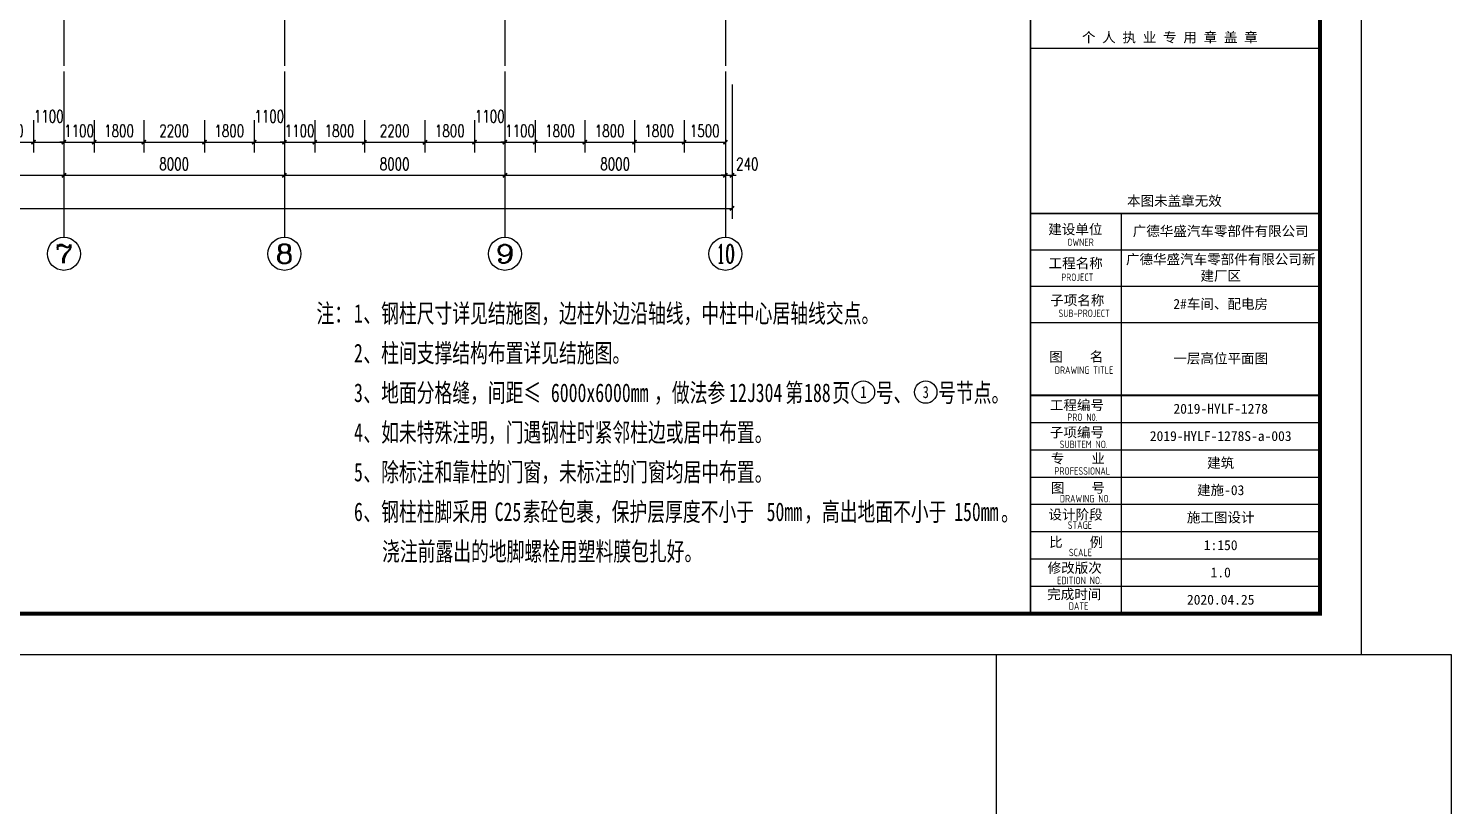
# Model space of a CAD drawing. Header units: millimetres. Extents: x 4279522 to 4437387, y 18981343 to 19528009.
# Drawn here: x 4385756 to 4437387, y 19253098 to 19281302 of the extents above; entities that cross this region are included whole.
import ezdxf
from ezdxf.enums import TextEntityAlignment as Align

# ---------------------------------------------------------------- set-up
doc = ezdxf.new("R2010")
doc.units = ezdxf.units.MM
doc.header["$LTSCALE"] = 1000
doc.header["$MEASUREMENT"] = 0
doc.linetypes.add('DOTE', pattern=[2.42, 2, -0.2, 0.02, -0.2])
doc.layers.get('Defpoints').update_dxf_attribs({"color": 1})
for name, color, linetype in [('AXIS_TEXT', 7, 'Continuous'), ('AXIS_外部', 171, 'Continuous'), ('DOTE', 250, 'DOTE'), ('PUB_DIM', 161, 'Continuous'), ('PUB_TEXT', 7, 'Continuous'), ('PUB_TITLE', 4, 'Continuous'), ('TK', 4, 'Continuous')]:
    doc.layers.add(name, color=color, linetype=linetype)
doc.styles.add('_TCH_AXIS', font='COMPLEX', dxfattribs={"bigfont": 'GBCBIG'})
doc.styles.add('_TCH_DIM_T3', font='SIMPLEX', dxfattribs={"width": 0.705882, "bigfont": 'GBCBIG'})
doc.styles.add('COMPLEX', font='COMPLEX')
doc.styles.add('HT', font='simhei.ttf', dxfattribs={"width": 0.7})
doc.styles.add('TSSD_REIN', font='tssdeng.shx', dxfattribs={"width": 0.7, "bigfont": 'tssdchn.shx'})
doc.styles.add('图签宋体', font='', dxfattribs={"height": 300})
doc.styles.get('图签宋体').set_extended_font_data('NSimSun')
doc.dimstyles.new('_TCH_ARCH&&150', dxfattribs={"dimtxt": 446.25, "dimasz": 150, "dimexe": 375, "dimexo": 450, "dimgap": 189.375, "dimtad": 1, "dimdec": 0, "dimzin": 0, "dimdsep": 46, "dimtxsty": '_TCH_DIM_T3', "dimblk": 'ARCHTICK', "dimcen": 0.09, "dimclrt": 7, "dimazin": 2, "dimtfac": 1, "dimtdec": 0, "dimtix": 1, "dimtmove": 2, "dimatfit": 3, "dimfxl": 0, "dimtolj": 1, "dimtzin": 0, "dimarcsym": 0})

# ---------------------------------------------------------------- blocks, each defined once
blk = doc.blocks.new('GeYuanFrame_76024051', base_point=(18.76, 4.34))
at = {"layer": 'PUB_TITLE'}
blk.add_lwpolyline([(628.76, 14.34), (628.76, 111.14)], dxfattribs=at)
at = {"layer": 'TK'}
for p, q in [((606.76, 102.34), (676.76, 102.34)), ((606.76, 93.54), (676.76, 93.54)), ((606.76, 84.74), (628.76, 84.74)), ((606.76, 84.74), (676.76, 84.74)), ((606.76, 67.18), (676.76, 67.18)), ((606.76, 67.14), (676.76, 67.14)), ((606.76, 60.58), (676.76, 60.58)), ((606.76, 53.98), (676.76, 53.98)), ((606.76, 47.38), (676.76, 47.38)), ((606.76, 40.78), (676.76, 40.78)), ((606.76, 34.18), (676.76, 34.18)), ((606.76, 27.58), (676.76, 27.58)), ((606.76, 20.98), (676.76, 20.98)), ((606.76, 14.34), (676.76, 14.34))]:
    blk.add_line(p, q, dxfattribs=at)
for points in [[(18.76, 424.34), (686.76, 424.34), (686.76, 4.34), (18.76, 4.34), (18.76, 424.34)], [(606.76, 151.14), (676.76, 151.14)]]:
    blk.add_lwpolyline(points, dxfattribs=at)
at = {"layer": 'TK', "const_width": 1}
blk.add_lwpolyline([(676.76, 414.34), (43.76, 414.34), (43.76, 14.34), (676.76, 14.34)], close=True, dxfattribs=at)
at = {"layer": 'TK'}
for points, const_width in [([(606.76, 414.34), (606.76, 14.34)], 0.4), ([(606.76, 111.14), (676.76, 111.14)], 0.35), ([(606.76, 67.18), (676.76, 67.18)], 0.35)]:
    blk.add_lwpolyline(points, dxfattribs=dict(at, const_width=const_width))
at = {"layer": 'TK', "style": '图签宋体'}
for s, p in [('个 人 执 业 专 用 章 盖 章', (619.19, 152.58)), ('本图未盖章无效', (630.1, 113.01)), ('建设单位', (611.06, 106.14)), ('工程名称', (611.14, 97.93)), ('子项名称', (611.52, 88.95)), ('图    名', (611.3, 75.3)), ('工程编号', (611.44, 63.58)), ('子项编号', (611.44, 57)), ('专    业', (611.68, 50.69)), ('图    号', (611.69, 43.58)), ('设计阶段', (611.12, 37.12)), ('比    例', (611.26, 30.44)), ('修改版次', (610.91, 24.22)), ('完成时间', (610.79, 17.83))]:
    blk.add_text(s, height=2.4, dxfattribs=at).set_placement(p)
at = {"layer": 'TK', "style": 'TSSD_REIN'}
for s, width, p in [('OWNER', 0.7, (615.65, 103.29)), ('PROJECT', 0.7, (614.19, 94.83)), ('SUB-PROJECT', 0.7, (613.53, 86.11)), ('DRAWING TITLE', 0.7, (612.64, 72.34)), ('PRO N0.', 0.7, (615.68, 60.96)), ('SUBITEM NO.', 0.7, (613.82, 54.39)), ('PROFESSIONAL', 0.8, (612.55, 47.95)), ('DRAWING NO.', 0.7, (613.86, 41.26)), ('STAGE', 0.7, (615.76, 34.84)), ('SCALE', 0.7, (616.05, 28.23)), ('EDITION NO.', 0.8, (613.2, 21.45)), ('DATE', 0.7, (616, 15.26))]:
    blk.add_text(s, height=1.8, dxfattribs=dict(at, width=width)).set_placement(p)
at = {"layer": 'TK', "char_height": 2.4, "width": 48, "attachment_point": 5, "style": '图签宋体'}
for s, insert in [('广德华盛汽车零部件有限公司', (652.76, 106.74)), ('广德华盛汽车零部件有限公司新建厂区', (652.76, 97.94)), ('2#车间、配电房', (652.76, 89.14)), ('一层高位平面图', (652.76, 75.94)), ('2019-HYLF-1278', (652.76, 63.88)), ('2019-HYLF-1278S-a-003', (652.76, 57.28)), ('建筑', (652.76, 50.68)), ('建施-03', (652.76, 44.08)), ('施工图设计', (652.76, 37.48)), ('1:150', (652.76, 30.88)), ('1.0', (652.76, 24.28)), ('2020.04.25', (652.76, 17.69))]:
    blk.add_mtext(s, dxfattribs=dict(at, insert=insert))
blk = doc.blocks.new('_ArchTick')
at = {"color": 0, "linetype": 'ByBlock', "const_width": 0.4}
blk.add_lwpolyline([(-0.5, -0.5), (0.5, 0.5)], dxfattribs=at)
blk = doc.blocks.new('*D251')
at = {"layer": 'Defpoints', "color": 0}
for p in [(4409542, 19278419), (4411042, 19278419), (4411042, 19277173)]:
    blk.add_point(p, dxfattribs=at)
at = {"layer": 'PUB_DIM', "color": 0, "lineweight": -2}
for p, q in [((4409542, 19277969), (4409542, 19276798)), ((4411042, 19277969), (4411042, 19276798)), ((4409542, 19277173), (4411042, 19277173))]:
    blk.add_line(p, q, dxfattribs=at)
at = {"layer": 'PUB_DIM', "color": 0, "lineweight": -2, "xscale": 150, "yscale": 150, "zscale": 150, "rotation": 180}
blk.add_blockref('_ArchTick', (4409542, 19277173), dxfattribs=at)
at = {"layer": 'PUB_DIM', "color": 0, "lineweight": -2, "xscale": 150, "yscale": 150, "zscale": 150}
blk.add_blockref('_ArchTick', (4411042, 19277173), dxfattribs=at)
at = {"layer": 'PUB_DIM', "color": 7, "insert": (4410292, 19277586), "char_height": 446.2, "attachment_point": 5, "style": '_TCH_DIM_T3'}
blk.add_mtext('\\A1;1500', dxfattribs=at)
blk = doc.blocks.new('*D252')
at = {"layer": 'Defpoints', "color": 0}
for p in [(4407742, 19278419), (4409542, 19278419), (4409542, 19277173)]:
    blk.add_point(p, dxfattribs=at)
at = {"layer": 'PUB_DIM', "color": 0, "lineweight": -2}
for p, q in [((4407742, 19277969), (4407742, 19276798)), ((4409542, 19277969), (4409542, 19276798)), ((4407742, 19277173), (4409542, 19277173))]:
    blk.add_line(p, q, dxfattribs=at)
at = {"layer": 'PUB_DIM', "color": 0, "lineweight": -2, "xscale": 150, "yscale": 150, "zscale": 150, "rotation": 180}
blk.add_blockref('_ArchTick', (4407742, 19277173), dxfattribs=at)
at = {"layer": 'PUB_DIM', "color": 0, "lineweight": -2, "xscale": 150, "yscale": 150, "zscale": 150}
blk.add_blockref('_ArchTick', (4409542, 19277173), dxfattribs=at)
at = {"layer": 'PUB_DIM', "color": 7, "insert": (4408642, 19277586), "char_height": 446.2, "attachment_point": 5, "style": '_TCH_DIM_T3'}
blk.add_mtext('\\A1;1800', dxfattribs=at)
blk = doc.blocks.new('*D253')
at = {"layer": 'Defpoints', "color": 0}
for p in [(4405942, 19278419), (4407742, 19278419), (4407742, 19277173)]:
    blk.add_point(p, dxfattribs=at)
at = {"layer": 'PUB_DIM', "color": 0, "lineweight": -2}
for p, q in [((4405942, 19277969), (4405942, 19276798)), ((4407742, 19277969), (4407742, 19276798)), ((4405942, 19277173), (4407742, 19277173))]:
    blk.add_line(p, q, dxfattribs=at)
at = {"layer": 'PUB_DIM', "color": 0, "lineweight": -2, "xscale": 150, "yscale": 150, "zscale": 150, "rotation": 180}
blk.add_blockref('_ArchTick', (4405942, 19277173), dxfattribs=at)
at = {"layer": 'PUB_DIM', "color": 0, "lineweight": -2, "xscale": 150, "yscale": 150, "zscale": 150}
blk.add_blockref('_ArchTick', (4407742, 19277173), dxfattribs=at)
at = {"layer": 'PUB_DIM', "color": 7, "insert": (4406842, 19277586), "char_height": 446.2, "attachment_point": 5, "style": '_TCH_DIM_T3'}
blk.add_mtext('\\A1;1800', dxfattribs=at)
blk = doc.blocks.new('*D254')
at = {"layer": 'Defpoints', "color": 0}
for p in [(4404142, 19278419), (4405942, 19278419), (4405942, 19277173)]:
    blk.add_point(p, dxfattribs=at)
at = {"layer": 'PUB_DIM', "color": 0, "lineweight": -2}
for p, q in [((4404142, 19277969), (4404142, 19276798)), ((4405942, 19277969), (4405942, 19276798)), ((4404142, 19277173), (4405942, 19277173))]:
    blk.add_line(p, q, dxfattribs=at)
at = {"layer": 'PUB_DIM', "color": 0, "lineweight": -2, "xscale": 150, "yscale": 150, "zscale": 150, "rotation": 180}
blk.add_blockref('_ArchTick', (4404142, 19277173), dxfattribs=at)
at = {"layer": 'PUB_DIM', "color": 0, "lineweight": -2, "xscale": 150, "yscale": 150, "zscale": 150}
blk.add_blockref('_ArchTick', (4405942, 19277173), dxfattribs=at)
at = {"layer": 'PUB_DIM', "color": 7, "insert": (4405042, 19277586), "char_height": 446.2, "attachment_point": 5, "style": '_TCH_DIM_T3'}
blk.add_mtext('\\A1;1800', dxfattribs=at)
blk = doc.blocks.new('*D255')
at = {"layer": 'Defpoints', "color": 0}
for p in [(4403042, 19278419), (4404142, 19278419), (4404142, 19277173)]:
    blk.add_point(p, dxfattribs=at)
at = {"layer": 'PUB_DIM', "color": 0, "lineweight": -2}
for p, q in [((4403042, 19277969), (4403042, 19276798)), ((4404142, 19277969), (4404142, 19276798)), ((4403042, 19277173), (4402892, 19277173)), ((4403042, 19277173), (4404142, 19277173)), ((4404142, 19277173), (4404292, 19277173))]:
    blk.add_line(p, q, dxfattribs=at)
at = {"layer": 'PUB_DIM', "color": 0, "lineweight": -2, "xscale": 150, "yscale": 150, "zscale": 150}
blk.add_blockref('_ArchTick', (4403042, 19277173), dxfattribs=at)
at = {"layer": 'PUB_DIM', "color": 0, "lineweight": -2, "xscale": 150, "yscale": 150, "zscale": 150, "rotation": 180}
blk.add_blockref('_ArchTick', (4404142, 19277173), dxfattribs=at)
at = {"layer": 'PUB_DIM', "color": 7, "insert": (4403592, 19277586), "char_height": 446.2, "attachment_point": 5, "style": '_TCH_DIM_T3'}
blk.add_mtext('\\A1;1100', dxfattribs=at)
blk = doc.blocks.new('*D256')
at = {"layer": 'Defpoints', "color": 0}
for p in [(4401942, 19278419), (4403042, 19278419), (4403042, 19277173)]:
    blk.add_point(p, dxfattribs=at)
at = {"layer": 'PUB_DIM', "color": 0, "lineweight": -2}
for p, q in [((4401942, 19277969), (4401942, 19276798)), ((4403042, 19277969), (4403042, 19276798)), ((4401942, 19277173), (4403042, 19277173))]:
    blk.add_line(p, q, dxfattribs=at)
at = {"layer": 'PUB_DIM', "color": 0, "lineweight": -2, "xscale": 150, "yscale": 150, "zscale": 150, "rotation": 180}
blk.add_blockref('_ArchTick', (4401942, 19277173), dxfattribs=at)
at = {"layer": 'PUB_DIM', "color": 0, "lineweight": -2, "xscale": 150, "yscale": 150, "zscale": 150}
blk.add_blockref('_ArchTick', (4403042, 19277173), dxfattribs=at)
at = {"layer": 'PUB_DIM', "color": 7, "insert": (4402492, 19278111), "char_height": 446.2, "attachment_point": 5, "style": '_TCH_DIM_T3'}
blk.add_mtext('\\A1;1100', dxfattribs=at)
blk = doc.blocks.new('*D257')
at = {"layer": 'Defpoints', "color": 0}
for p in [(4400142, 19278419), (4401942, 19278419), (4401942, 19277173)]:
    blk.add_point(p, dxfattribs=at)
at = {"layer": 'PUB_DIM', "color": 0, "lineweight": -2}
for p, q in [((4400142, 19277969), (4400142, 19276798)), ((4401942, 19277969), (4401942, 19276798)), ((4400142, 19277173), (4401942, 19277173))]:
    blk.add_line(p, q, dxfattribs=at)
at = {"layer": 'PUB_DIM', "color": 0, "lineweight": -2, "xscale": 150, "yscale": 150, "zscale": 150, "rotation": 180}
blk.add_blockref('_ArchTick', (4400142, 19277173), dxfattribs=at)
at = {"layer": 'PUB_DIM', "color": 0, "lineweight": -2, "xscale": 150, "yscale": 150, "zscale": 150}
blk.add_blockref('_ArchTick', (4401942, 19277173), dxfattribs=at)
at = {"layer": 'PUB_DIM', "color": 7, "insert": (4401042, 19277586), "char_height": 446.2, "attachment_point": 5, "style": '_TCH_DIM_T3'}
blk.add_mtext('\\A1;1800', dxfattribs=at)
blk = doc.blocks.new('*D258')
at = {"layer": 'Defpoints', "color": 0}
for p in [(4397942, 19278419), (4400142, 19278419), (4400142, 19277173)]:
    blk.add_point(p, dxfattribs=at)
at = {"layer": 'PUB_DIM', "color": 0, "lineweight": -2}
for p, q in [((4397942, 19277969), (4397942, 19276798)), ((4400142, 19277969), (4400142, 19276798)), ((4397942, 19277173), (4400142, 19277173))]:
    blk.add_line(p, q, dxfattribs=at)
at = {"layer": 'PUB_DIM', "color": 0, "lineweight": -2, "xscale": 150, "yscale": 150, "zscale": 150, "rotation": 180}
blk.add_blockref('_ArchTick', (4397942, 19277173), dxfattribs=at)
at = {"layer": 'PUB_DIM', "color": 0, "lineweight": -2, "xscale": 150, "yscale": 150, "zscale": 150}
blk.add_blockref('_ArchTick', (4400142, 19277173), dxfattribs=at)
at = {"layer": 'PUB_DIM', "color": 7, "insert": (4399042, 19277586), "char_height": 446.2, "attachment_point": 5, "style": '_TCH_DIM_T3'}
blk.add_mtext('\\A1;2200', dxfattribs=at)
blk = doc.blocks.new('*D259')
at = {"layer": 'Defpoints', "color": 0}
for p in [(4396142, 19278419), (4397942, 19278419), (4397942, 19277173)]:
    blk.add_point(p, dxfattribs=at)
at = {"layer": 'PUB_DIM', "color": 0, "lineweight": -2}
for p, q in [((4396142, 19277969), (4396142, 19276798)), ((4397942, 19277969), (4397942, 19276798)), ((4396142, 19277173), (4397942, 19277173))]:
    blk.add_line(p, q, dxfattribs=at)
at = {"layer": 'PUB_DIM', "color": 0, "lineweight": -2, "xscale": 150, "yscale": 150, "zscale": 150, "rotation": 180}
blk.add_blockref('_ArchTick', (4396142, 19277173), dxfattribs=at)
at = {"layer": 'PUB_DIM', "color": 0, "lineweight": -2, "xscale": 150, "yscale": 150, "zscale": 150}
blk.add_blockref('_ArchTick', (4397942, 19277173), dxfattribs=at)
at = {"layer": 'PUB_DIM', "color": 7, "insert": (4397042, 19277586), "char_height": 446.2, "attachment_point": 5, "style": '_TCH_DIM_T3'}
blk.add_mtext('\\A1;1800', dxfattribs=at)
blk = doc.blocks.new('*D260')
at = {"layer": 'Defpoints', "color": 0}
for p in [(4395042, 19278419), (4396142, 19278419), (4396142, 19277173)]:
    blk.add_point(p, dxfattribs=at)
at = {"layer": 'PUB_DIM', "color": 0, "lineweight": -2}
for p, q in [((4395042, 19277969), (4395042, 19276798)), ((4396142, 19277969), (4396142, 19276798)), ((4395042, 19277173), (4394892, 19277173)), ((4395042, 19277173), (4396142, 19277173)), ((4396142, 19277173), (4396292, 19277173))]:
    blk.add_line(p, q, dxfattribs=at)
at = {"layer": 'PUB_DIM', "color": 0, "lineweight": -2, "xscale": 150, "yscale": 150, "zscale": 150}
blk.add_blockref('_ArchTick', (4395042, 19277173), dxfattribs=at)
at = {"layer": 'PUB_DIM', "color": 0, "lineweight": -2, "xscale": 150, "yscale": 150, "zscale": 150, "rotation": 180}
blk.add_blockref('_ArchTick', (4396142, 19277173), dxfattribs=at)
at = {"layer": 'PUB_DIM', "color": 7, "insert": (4395592, 19277586), "char_height": 446.2, "attachment_point": 5, "style": '_TCH_DIM_T3'}
blk.add_mtext('\\A1;1100', dxfattribs=at)
blk = doc.blocks.new('*D261')
at = {"layer": 'Defpoints', "color": 0}
for p in [(4393942, 19278419), (4395042, 19278419), (4395042, 19277173)]:
    blk.add_point(p, dxfattribs=at)
at = {"layer": 'PUB_DIM', "color": 0, "lineweight": -2}
for p, q in [((4393942, 19277969), (4393942, 19276798)), ((4395042, 19277969), (4395042, 19276798)), ((4393942, 19277173), (4395042, 19277173))]:
    blk.add_line(p, q, dxfattribs=at)
at = {"layer": 'PUB_DIM', "color": 0, "lineweight": -2, "xscale": 150, "yscale": 150, "zscale": 150, "rotation": 180}
blk.add_blockref('_ArchTick', (4393942, 19277173), dxfattribs=at)
at = {"layer": 'PUB_DIM', "color": 0, "lineweight": -2, "xscale": 150, "yscale": 150, "zscale": 150}
blk.add_blockref('_ArchTick', (4395042, 19277173), dxfattribs=at)
at = {"layer": 'PUB_DIM', "color": 7, "insert": (4394492, 19278111), "char_height": 446.2, "attachment_point": 5, "style": '_TCH_DIM_T3'}
blk.add_mtext('\\A1;1100', dxfattribs=at)
blk = doc.blocks.new('*D262')
at = {"layer": 'Defpoints', "color": 0}
for p in [(4392142, 19278419), (4393942, 19278419), (4393942, 19277173)]:
    blk.add_point(p, dxfattribs=at)
at = {"layer": 'PUB_DIM', "color": 0, "lineweight": -2}
for p, q in [((4392142, 19277969), (4392142, 19276798)), ((4393942, 19277969), (4393942, 19276798)), ((4392142, 19277173), (4393942, 19277173))]:
    blk.add_line(p, q, dxfattribs=at)
at = {"layer": 'PUB_DIM', "color": 0, "lineweight": -2, "xscale": 150, "yscale": 150, "zscale": 150, "rotation": 180}
blk.add_blockref('_ArchTick', (4392142, 19277173), dxfattribs=at)
at = {"layer": 'PUB_DIM', "color": 0, "lineweight": -2, "xscale": 150, "yscale": 150, "zscale": 150}
blk.add_blockref('_ArchTick', (4393942, 19277173), dxfattribs=at)
at = {"layer": 'PUB_DIM', "color": 7, "insert": (4393042, 19277586), "char_height": 446.2, "attachment_point": 5, "style": '_TCH_DIM_T3'}
blk.add_mtext('\\A1;1800', dxfattribs=at)
blk = doc.blocks.new('*D263')
at = {"layer": 'Defpoints', "color": 0}
for p in [(4389942, 19278419), (4392142, 19278419), (4392142, 19277173)]:
    blk.add_point(p, dxfattribs=at)
at = {"layer": 'PUB_DIM', "color": 0, "lineweight": -2}
for p, q in [((4389942, 19277969), (4389942, 19276798)), ((4392142, 19277969), (4392142, 19276798)), ((4389942, 19277173), (4392142, 19277173))]:
    blk.add_line(p, q, dxfattribs=at)
at = {"layer": 'PUB_DIM', "color": 0, "lineweight": -2, "xscale": 150, "yscale": 150, "zscale": 150, "rotation": 180}
blk.add_blockref('_ArchTick', (4389942, 19277173), dxfattribs=at)
at = {"layer": 'PUB_DIM', "color": 0, "lineweight": -2, "xscale": 150, "yscale": 150, "zscale": 150}
blk.add_blockref('_ArchTick', (4392142, 19277173), dxfattribs=at)
at = {"layer": 'PUB_DIM', "color": 7, "insert": (4391042, 19277586), "char_height": 446.2, "attachment_point": 5, "style": '_TCH_DIM_T3'}
blk.add_mtext('\\A1;2200', dxfattribs=at)
blk = doc.blocks.new('*D264')
at = {"layer": 'Defpoints', "color": 0}
for p in [(4388142, 19278419), (4389942, 19278419), (4389942, 19277173)]:
    blk.add_point(p, dxfattribs=at)
at = {"layer": 'PUB_DIM', "color": 0, "lineweight": -2}
for p, q in [((4388142, 19277969), (4388142, 19276798)), ((4389942, 19277969), (4389942, 19276798)), ((4388142, 19277173), (4389942, 19277173))]:
    blk.add_line(p, q, dxfattribs=at)
at = {"layer": 'PUB_DIM', "color": 0, "lineweight": -2, "xscale": 150, "yscale": 150, "zscale": 150, "rotation": 180}
blk.add_blockref('_ArchTick', (4388142, 19277173), dxfattribs=at)
at = {"layer": 'PUB_DIM', "color": 0, "lineweight": -2, "xscale": 150, "yscale": 150, "zscale": 150}
blk.add_blockref('_ArchTick', (4389942, 19277173), dxfattribs=at)
at = {"layer": 'PUB_DIM', "color": 7, "insert": (4389042, 19277586), "char_height": 446.2, "attachment_point": 5, "style": '_TCH_DIM_T3'}
blk.add_mtext('\\A1;1800', dxfattribs=at)
blk = doc.blocks.new('*D265')
at = {"layer": 'Defpoints', "color": 0}
for p in [(4387042, 19278419), (4388142, 19278419), (4388142, 19277173)]:
    blk.add_point(p, dxfattribs=at)
at = {"layer": 'PUB_DIM', "color": 0, "lineweight": -2}
for p, q in [((4387042, 19277969), (4387042, 19276798)), ((4388142, 19277969), (4388142, 19276798)), ((4387042, 19277173), (4386892, 19277173)), ((4387042, 19277173), (4388142, 19277173)), ((4388142, 19277173), (4388292, 19277173))]:
    blk.add_line(p, q, dxfattribs=at)
at = {"layer": 'PUB_DIM', "color": 0, "lineweight": -2, "xscale": 150, "yscale": 150, "zscale": 150}
blk.add_blockref('_ArchTick', (4387042, 19277173), dxfattribs=at)
at = {"layer": 'PUB_DIM', "color": 0, "lineweight": -2, "xscale": 150, "yscale": 150, "zscale": 150, "rotation": 180}
blk.add_blockref('_ArchTick', (4388142, 19277173), dxfattribs=at)
at = {"layer": 'PUB_DIM', "color": 7, "insert": (4387592, 19277586), "char_height": 446.2, "attachment_point": 5, "style": '_TCH_DIM_T3'}
blk.add_mtext('\\A1;1100', dxfattribs=at)
blk = doc.blocks.new('*D266')
at = {"layer": 'Defpoints', "color": 0}
for p in [(4385942, 19278419), (4387042, 19278419), (4387042, 19277173)]:
    blk.add_point(p, dxfattribs=at)
at = {"layer": 'PUB_DIM', "color": 0, "lineweight": -2}
for p, q in [((4385942, 19277969), (4385942, 19276798)), ((4387042, 19277969), (4387042, 19276798)), ((4385942, 19277173), (4387042, 19277173))]:
    blk.add_line(p, q, dxfattribs=at)
at = {"layer": 'PUB_DIM', "color": 0, "lineweight": -2, "xscale": 150, "yscale": 150, "zscale": 150, "rotation": 180}
blk.add_blockref('_ArchTick', (4385942, 19277173), dxfattribs=at)
at = {"layer": 'PUB_DIM', "color": 0, "lineweight": -2, "xscale": 150, "yscale": 150, "zscale": 150}
blk.add_blockref('_ArchTick', (4387042, 19277173), dxfattribs=at)
at = {"layer": 'PUB_DIM', "color": 7, "insert": (4386492, 19278111), "char_height": 446.2, "attachment_point": 5, "style": '_TCH_DIM_T3'}
blk.add_mtext('\\A1;1100', dxfattribs=at)
blk = doc.blocks.new('*D267')
at = {"layer": 'Defpoints', "color": 0}
for p in [(4384142, 19278419), (4385942, 19278419), (4385942, 19277173)]:
    blk.add_point(p, dxfattribs=at)
at = {"layer": 'PUB_DIM', "color": 0, "lineweight": -2}
for p, q in [((4384142, 19277969), (4384142, 19276798)), ((4385942, 19277969), (4385942, 19276798)), ((4384142, 19277173), (4385942, 19277173))]:
    blk.add_line(p, q, dxfattribs=at)
at = {"layer": 'PUB_DIM', "color": 0, "lineweight": -2, "xscale": 150, "yscale": 150, "zscale": 150, "rotation": 180}
blk.add_blockref('_ArchTick', (4384142, 19277173), dxfattribs=at)
at = {"layer": 'PUB_DIM', "color": 0, "lineweight": -2, "xscale": 150, "yscale": 150, "zscale": 150}
blk.add_blockref('_ArchTick', (4385942, 19277173), dxfattribs=at)
at = {"layer": 'PUB_DIM', "color": 7, "insert": (4385042, 19277586), "char_height": 446.2, "attachment_point": 5, "style": '_TCH_DIM_T3'}
blk.add_mtext('\\A1;1800', dxfattribs=at)
blk = doc.blocks.new('*D309')
at = {"layer": 'AXIS_外部', "color": 0, "lineweight": -2}
for p, q in [((4379042, 19279273), (4379042, 19275598)), ((4387042, 19279273), (4387042, 19275598)), ((4379042, 19275973), (4387042, 19275973))]:
    blk.add_line(p, q, dxfattribs=at)
at = {"layer": 'Defpoints', "color": 0}
for p in [(4379042, 19279723), (4387042, 19279723), (4387042, 19275973)]:
    blk.add_point(p, dxfattribs=at)
at = {"layer": 'AXIS_外部', "color": 0, "lineweight": -2, "xscale": 150, "yscale": 150, "zscale": 150, "rotation": 180}
blk.add_blockref('_ArchTick', (4379042, 19275973), dxfattribs=at)
at = {"layer": 'AXIS_外部', "color": 0, "lineweight": -2, "xscale": 150, "yscale": 150, "zscale": 150}
blk.add_blockref('_ArchTick', (4387042, 19275973), dxfattribs=at)
at = {"layer": 'AXIS_外部', "color": 7, "insert": (4383042, 19276386), "char_height": 446.2, "attachment_point": 5, "style": '_TCH_DIM_T3'}
blk.add_mtext('\\A1;8000', dxfattribs=at)
blk = doc.blocks.new('*D310')
at = {"layer": 'AXIS_外部', "color": 0, "lineweight": -2}
for p, q in [((4387042, 19279273), (4387042, 19275598)), ((4395042, 19279273), (4395042, 19275598)), ((4387042, 19275973), (4395042, 19275973))]:
    blk.add_line(p, q, dxfattribs=at)
at = {"layer": 'Defpoints', "color": 0}
for p in [(4387042, 19279723), (4395042, 19279723), (4395042, 19275973)]:
    blk.add_point(p, dxfattribs=at)
at = {"layer": 'AXIS_外部', "color": 0, "lineweight": -2, "xscale": 150, "yscale": 150, "zscale": 150, "rotation": 180}
blk.add_blockref('_ArchTick', (4387042, 19275973), dxfattribs=at)
at = {"layer": 'AXIS_外部', "color": 0, "lineweight": -2, "xscale": 150, "yscale": 150, "zscale": 150}
blk.add_blockref('_ArchTick', (4395042, 19275973), dxfattribs=at)
at = {"layer": 'AXIS_外部', "color": 7, "insert": (4391042, 19276386), "char_height": 446.2, "attachment_point": 5, "style": '_TCH_DIM_T3'}
blk.add_mtext('\\A1;8000', dxfattribs=at)
blk = doc.blocks.new('*D311')
at = {"layer": 'AXIS_外部', "color": 0, "lineweight": -2}
for p, q in [((4395042, 19279273), (4395042, 19275598)), ((4403042, 19279273), (4403042, 19275598)), ((4395042, 19275973), (4403042, 19275973))]:
    blk.add_line(p, q, dxfattribs=at)
at = {"layer": 'Defpoints', "color": 0}
for p in [(4395042, 19279723), (4403042, 19279723), (4403042, 19275973)]:
    blk.add_point(p, dxfattribs=at)
at = {"layer": 'AXIS_外部', "color": 0, "lineweight": -2, "xscale": 150, "yscale": 150, "zscale": 150, "rotation": 180}
blk.add_blockref('_ArchTick', (4395042, 19275973), dxfattribs=at)
at = {"layer": 'AXIS_外部', "color": 0, "lineweight": -2, "xscale": 150, "yscale": 150, "zscale": 150}
blk.add_blockref('_ArchTick', (4403042, 19275973), dxfattribs=at)
at = {"layer": 'AXIS_外部', "color": 7, "insert": (4399042, 19276386), "char_height": 446.2, "attachment_point": 5, "style": '_TCH_DIM_T3'}
blk.add_mtext('\\A1;8000', dxfattribs=at)
blk = doc.blocks.new('*D312')
at = {"layer": 'AXIS_外部', "color": 0, "lineweight": -2}
for p, q in [((4403042, 19279273), (4403042, 19275598)), ((4411042, 19279273), (4411042, 19275598)), ((4403042, 19275973), (4411042, 19275973))]:
    blk.add_line(p, q, dxfattribs=at)
at = {"layer": 'Defpoints', "color": 0}
for p in [(4403042, 19279723), (4411042, 19279723), (4411042, 19275973)]:
    blk.add_point(p, dxfattribs=at)
at = {"layer": 'AXIS_外部', "color": 0, "lineweight": -2, "xscale": 150, "yscale": 150, "zscale": 150, "rotation": 180}
blk.add_blockref('_ArchTick', (4403042, 19275973), dxfattribs=at)
at = {"layer": 'AXIS_外部', "color": 0, "lineweight": -2, "xscale": 150, "yscale": 150, "zscale": 150}
blk.add_blockref('_ArchTick', (4411042, 19275973), dxfattribs=at)
at = {"layer": 'AXIS_外部', "color": 7, "insert": (4407042, 19276386), "char_height": 446.2, "attachment_point": 5, "style": '_TCH_DIM_T3'}
blk.add_mtext('\\A1;8000', dxfattribs=at)
blk = doc.blocks.new('*D313')
at = {"layer": 'AXIS_外部', "color": 0, "lineweight": -2}
for p, q in [((4411042, 19279273), (4411042, 19275598)), ((4411282, 19279273), (4411282, 19275598)), ((4411042, 19275973), (4410892, 19275973)), ((4411042, 19275973), (4411282, 19275973)), ((4411282, 19275973), (4411432, 19275973))]:
    blk.add_line(p, q, dxfattribs=at)
at = {"layer": 'Defpoints', "color": 0}
for p in [(4411042, 19279723), (4411282, 19279723), (4411282, 19275973)]:
    blk.add_point(p, dxfattribs=at)
at = {"layer": 'AXIS_外部', "color": 0, "lineweight": -2, "xscale": 150, "yscale": 150, "zscale": 150}
blk.add_blockref('_ArchTick', (4411042, 19275973), dxfattribs=at)
at = {"layer": 'AXIS_外部', "color": 0, "lineweight": -2, "xscale": 150, "yscale": 150, "zscale": 150, "rotation": 180}
blk.add_blockref('_ArchTick', (4411282, 19275973), dxfattribs=at)
at = {"layer": 'AXIS_外部', "color": 7, "insert": (4411837, 19276386), "char_height": 446.2, "attachment_point": 5, "style": '_TCH_DIM_T3'}
blk.add_mtext('\\A1;240', dxfattribs=at)
blk = doc.blocks.new('*D314')
at = {"layer": 'AXIS_外部', "color": 0, "lineweight": -2}
for p, q in [((4348582, 19279273), (4348582, 19274398)), ((4411282, 19279273), (4411282, 19274398)), ((4348582, 19274773), (4411282, 19274773))]:
    blk.add_line(p, q, dxfattribs=at)
at = {"layer": 'Defpoints', "color": 0}
for p in [(4348582, 19279723), (4411282, 19279723), (4411282, 19274773)]:
    blk.add_point(p, dxfattribs=at)
at = {"layer": 'AXIS_外部', "color": 0, "lineweight": -2, "xscale": 150, "yscale": 150, "zscale": 150, "rotation": 180}
blk.add_blockref('_ArchTick', (4348582, 19274773), dxfattribs=at)
at = {"layer": 'AXIS_外部', "color": 0, "lineweight": -2, "xscale": 150, "yscale": 150, "zscale": 150}
blk.add_blockref('_ArchTick', (4411282, 19274773), dxfattribs=at)
at = {"layer": 'AXIS_外部', "color": 7, "insert": (4379932, 19275186), "char_height": 446.2, "attachment_point": 5, "style": '_TCH_DIM_T3'}
blk.add_mtext('\\A1;62700', dxfattribs=at)
blk = doc.blocks.new('_AXISO')
blk.add_circle((0, 0), 0.5)
at = {"layer": 'AXIS_TEXT', "style": 'COMPLEX', "width": 1.041667}
blk.add_attdef('A', text='', height=0.56, dxfattribs=at).set_placement((-0.25, -0.28), (0.25, -0.28), align=Align.FIT)

msp = doc.modelspace()

# ---------------------------------------------------------------- linework, layer by layer
at = {"color": 2}
msp.add_lwpolyline([(4437387.2, 19258564.8), (4420868.8, 19258564.8), (4420868.8, 19247483.3), (4437387.2, 19247483.3)], close=True, dxfattribs=at)
at = {"layer": 'AXIS_外部'}
for p, q in [((4387042.2, 19279723.4), (4387042.2, 19273723.4)), ((4395042.2, 19279723.4), (4395042.2, 19273723.4)), ((4403042.2, 19279723.4), (4403042.2, 19273723.4)), ((4411042.2, 19279723.4), (4411042.2, 19273723.4))]:
    msp.add_line(p, q, dxfattribs=at)
at = {"layer": 'DOTE'}
for p, q in [((4387042.2, 19303723.4), (4387042.2, 19279723.4)), ((4395042.2, 19303723.4), (4395042.2, 19279723.4)), ((4403042.2, 19303723.4), (4403042.2, 19279723.4)), ((4411042.2, 19303723.4), (4411042.2, 19279723.4))]:
    msp.add_line(p, q, dxfattribs=at)
at = {"layer": 'PUB_TEXT', "color": 0}
for centre in [(4416049.2, 19268104.1), (4418310.2, 19268104.1)]:
    msp.add_circle(centre, 405, dxfattribs=at)

# ---------------------------------------------------------------- block references
at = {"xscale": 150, "yscale": 150, "zscale": 150}
msp.add_blockref('GeYuanFrame_76024051', (4333912, 19258564.8), dxfattribs=at)
at = {"layer": 'AXIS_外部'}
ref = msp.add_blockref('_AXISO', (4387042.2, 19273123.4), dxfattribs=dict(at, xscale=1200, yscale=1200, zscale=1200))
ref.add_attrib('A', '7', dxfattribs={"layer": 'AXIS_TEXT', "height": 678.8, "style": '_TCH_AXIS', "width": 1.5}).set_placement((4386702.8, 19272784), (4387381.6, 19272784), align=Align.FIT)
ref = msp.add_blockref('_AXISO', (4395042.2, 19273123.4), dxfattribs=dict(at, xscale=1200, yscale=1200, zscale=1200))
ref.add_attrib('A', '8', dxfattribs={"layer": 'AXIS_TEXT', "height": 678.8, "style": '_TCH_AXIS', "width": 1.5}).set_placement((4394702.8, 19272784), (4395381.6, 19272784), align=Align.FIT)
ref = msp.add_blockref('_AXISO', (4403042.2, 19273123.4), dxfattribs=dict(at, xscale=1200, yscale=1200, zscale=1200))
ref.add_attrib('A', '9', dxfattribs={"layer": 'AXIS_TEXT', "height": 678.8, "style": '_TCH_AXIS', "width": 1.5}).set_placement((4402702.8, 19272784), (4403381.6, 19272784), align=Align.FIT)
ref = msp.add_blockref('_AXISO', (4411042.2, 19273123.4), dxfattribs=dict(at, xscale=1200, yscale=1200, zscale=1200))
ref.add_attrib('A', '10', dxfattribs={"layer": 'AXIS_TEXT', "height": 678.82, "style": '_TCH_AXIS', "width": 0.724138}).set_placement((4410702.8, 19272784), (4411381.6, 19272784), align=Align.FIT)

# ---------------------------------------------------------------- texts
at = {"layer": 'PUB_TEXT', "color": 0, "style": 'HT', "width": 0.7}
for s, height, p in [('注：', 675.95, (4396204.8, 19270624.1)), ('1', 675.9, (4397565.8, 19270624.1)), ('、钢柱尺寸详见结施图，边柱外边沿轴线，中柱中心居轴线交点。', 675.949, (4397906, 19270624.1)), ('、柱间支撑结构布置详见结施图。', 675.949, (4397906, 19269184.1)), ('2', 675.9, (4397565.8, 19269184.1)), ('3', 675.9, (4397565.8, 19267744.1)), ('、地面分格缝，间距≤', 675.95, (4397906, 19267744.1)), ('6000x6000mm', 675.949, (4404711.1, 19267744.1)), ('，做法参', 675.95, (4408453.9, 19267744.1)), ('12J304', 675.95, (4411175.9, 19267744.1)), ('第', 675.9, (4413217.4, 19267744.1)), ('188', 675.95, (4413897.9, 19267744.1)), ('页', 675.9, (4414918.7, 19267744.1)), ('号、', 675.95, (4416499.2, 19267744.1)), ('号节点。', 675.95, (4418760.2, 19267744.1)), ('4', 675.9, (4397565.8, 19266304.1)), ('、如未特殊注明，门遇钢柱时紧邻柱边或居中布置。', 675.949, (4397906, 19266304.1)), ('5', 675.9, (4397565.8, 19264864.1)), ('、除标注和靠柱的门窗，未标注的门窗均居中布置。', 675.949, (4397906, 19264864.1)), ('6', 675.9, (4397565.8, 19263424.1)), ('、钢柱柱脚采用', 675.95, (4397906, 19263424.1)), ('C25', 675.95, (4402669.6, 19263424.1)), ('素砼包裹，保护层厚度不小于', 675.949, (4403690.4, 19263424.1)), ('50mm', 675.95, (4412536.9, 19263424.1)), ('，高出地面不小于', 675.95, (4413897.9, 19263424.1)), ('150mm', 675.95, (4419342, 19263424.1)), ('。', 675.9, (4421043.3, 19263424.1)), ('浇注前露出的地脚螺栓用塑料膜包扎好。', 675.949, (4398586.6, 19261984.1))]:
    msp.add_text(s, height=height, dxfattribs=at).set_placement(p)
at = {"layer": 'PUB_TEXT', "color": 0, "style": 'HT'}
for s, height, width, p, p2 in [('1', 431, 1.034884, (4415936.9, 19267888.6), (4416161.5, 19267888.6)), ('3', 433.6, 1.00565, (4418200.5, 19267887.3), (4418420, 19267887.3))]:
    msp.add_text(s, height=height, dxfattribs=dict(at, width=width)).set_placement(p, p2, align=Align.FIT)

# ---------------------------------------------------------------- dimensions: what is measured, and where the dimension line sits
at = {"layer": 'AXIS_外部'}
for p1, p2, distance, picture, middle in [((4348582.2, 19279723.4), (4411282.2, 19279723.4), -4950, '*D314', (4379932.2, 19275185.9)), ((4379042.2, 19279723.4), (4387042.2, 19279723.4), -3750, '*D309', (4383042.2, 19276385.9)), ((4387042.2, 19279723.4), (4395042.2, 19279723.4), -3750, '*D310', (4391042.2, 19276385.9)), ((4395042.2, 19279723.4), (4403042.2, 19279723.4), -3750, '*D311', (4399042.2, 19276385.9)), ((4403042.2, 19279723.4), (4411042.2, 19279723.4), -3750, '*D312', (4407042.2, 19276385.9))]:
    dim = msp.add_aligned_dim(p1=p1, p2=p2, distance=distance, dimstyle='_TCH_ARCH&&150', dxfattribs=at)
    dim.commit()
    dim.dimension.update_dxf_attribs({"geometry": picture, "text_midpoint": middle})
dim = msp.add_linear_dim(base=(4411282.2, 19275973.4), p1=(4411042.2, 19279723.4), p2=(4411282.2, 19279723.4), angle=0, dimstyle='_TCH_ARCH&&150', dxfattribs=at)
dim.commit()
dim.dimension.update_dxf_attribs({"geometry": '*D313', "text_midpoint": (4411837.2, 19276385.9), "dimtype": 129})
at = {"layer": 'PUB_DIM'}
for p1, p2, picture, middle in [((4384142.2, 19278419.2), (4385942.2, 19278419.2), '*D267', (4385042.2, 19277585.9)), ((4387042.2, 19278419.2), (4388142.2, 19278419.2), '*D265', (4387592.2, 19277585.9)), ((4388142.2, 19278419.2), (4389942.2, 19278419.2), '*D264', (4389042.2, 19277585.9)), ((4389942.2, 19278419.2), (4392142.2, 19278419.2), '*D263', (4391042.2, 19277585.9)), ((4392142.2, 19278419.2), (4393942.2, 19278419.2), '*D262', (4393042.2, 19277585.9)), ((4395042.2, 19278419.2), (4396142.2, 19278419.2), '*D260', (4395592.2, 19277585.9)), ((4396142.2, 19278419.2), (4397942.2, 19278419.2), '*D259', (4397042.2, 19277585.9)), ((4397942.2, 19278419.2), (4400142.2, 19278419.2), '*D258', (4399042.2, 19277585.9)), ((4400142.2, 19278419.2), (4401942.2, 19278419.2), '*D257', (4401042.2, 19277585.9)), ((4403042.2, 19278419.2), (4404142.2, 19278419.2), '*D255', (4403592.2, 19277585.9)), ((4404142.2, 19278419.2), (4405942.2, 19278419.2), '*D254', (4405042.2, 19277585.9)), ((4405942.2, 19278419.2), (4407742.2, 19278419.2), '*D253', (4406842.2, 19277585.9)), ((4407742.2, 19278419.2), (4409542.2, 19278419.2), '*D252', (4408642.2, 19277585.9)), ((4409542.2, 19278419.2), (4411042.2, 19278419.2), '*D251', (4410292.2, 19277585.9))]:
    dim = msp.add_aligned_dim(p1=p1, p2=p2, distance=-1245.8, dimstyle='_TCH_ARCH&&150', dxfattribs=at)
    dim.commit()
    dim.dimension.update_dxf_attribs({"geometry": picture, "text_midpoint": middle})
for base, p1, p2, picture, middle in [((4387042.2, 19277173.4), (4385942.2, 19278419.2), (4387042.2, 19278419.2), '*D266', (4386492.2, 19278110.9)), ((4395042.2, 19277173.4), (4393942.2, 19278419.2), (4395042.2, 19278419.2), '*D261', (4394492.2, 19278110.9)), ((4403042.2, 19277173.4), (4401942.2, 19278419.2), (4403042.2, 19278419.2), '*D256', (4402492.2, 19278110.9))]:
    dim = msp.add_linear_dim(base=base, p1=p1, p2=p2, angle=0, dimstyle='_TCH_ARCH&&150', dxfattribs=at)
    dim.commit()
    dim.dimension.update_dxf_attribs({"geometry": picture, "text_midpoint": middle, "dimtype": 129})

doc.saveas('drawing.dxf')
